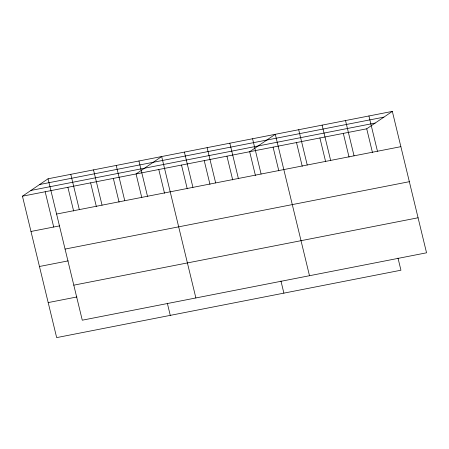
<?xml version="1.0" encoding="UTF-8"?>
<svg xmlns="http://www.w3.org/2000/svg" width="449" height="449" viewBox="0 0 449 449"><rect width="100%" height="100%" fill="white"/><g stroke="black" fill="none" stroke-linecap="round" stroke-linejoin="round"><path stroke-width="0.67" d="M398.005 258.096L400.94 270.219L56.664 337.609L22.45 196.196L48.06 178.781L392.336 111.391L426.55 252.804L82.274 320.193L48.06 178.781M22.45 196.196L366.726 128.807L392.336 111.391M39.607 184.528L383.889 117.138M30.902 190.449L375.179 123.06M56.596 214.055L400.873 146.666M30.981 231.471L59.723 225.841M65.071 249.077L409.348 181.688M39.456 266.493L68.192 260.869M73.799 285.166L418.075 217.776M48.189 302.581L76.925 296.957M368.926 115.971L377.463 151.246M366.726 128.807L372.468 152.548M345.517 120.557L354.048 155.831M343.317 133.387L349.058 157.133M322.107 125.136L330.638 160.411M319.907 137.972L325.648 161.713M298.697 129.722L307.228 164.996M296.497 142.552L302.239 166.298M309.496 275.714L275.282 134.302L249.672 151.717L255.419 175.458M273.082 147.137L278.829 170.878M252.562 138.752L261.094 174.027M280.951 281.007L283.886 293.13M229.837 143.197L238.374 178.472M226.953 156.168L232.694 179.909M207.118 147.648L215.649 182.917M204.228 160.613L209.969 184.354M184.393 152.093L192.93 187.368M181.508 165.064L187.25 188.804M195.882 297.956L161.674 156.544L136.064 173.959L141.805 197.7M158.783 169.509L164.525 193.25M138.949 160.989L147.485 196.264M167.342 303.249L170.272 315.372M116.229 165.44L124.76 200.709M113.339 178.405L119.08 202.145M93.504 169.885L102.041 205.159M90.619 182.855L96.361 206.596M70.785 174.33L79.316 209.604M67.894 187.3L73.636 211.041M45.175 191.745L53.706 227.02"/></g></svg>
